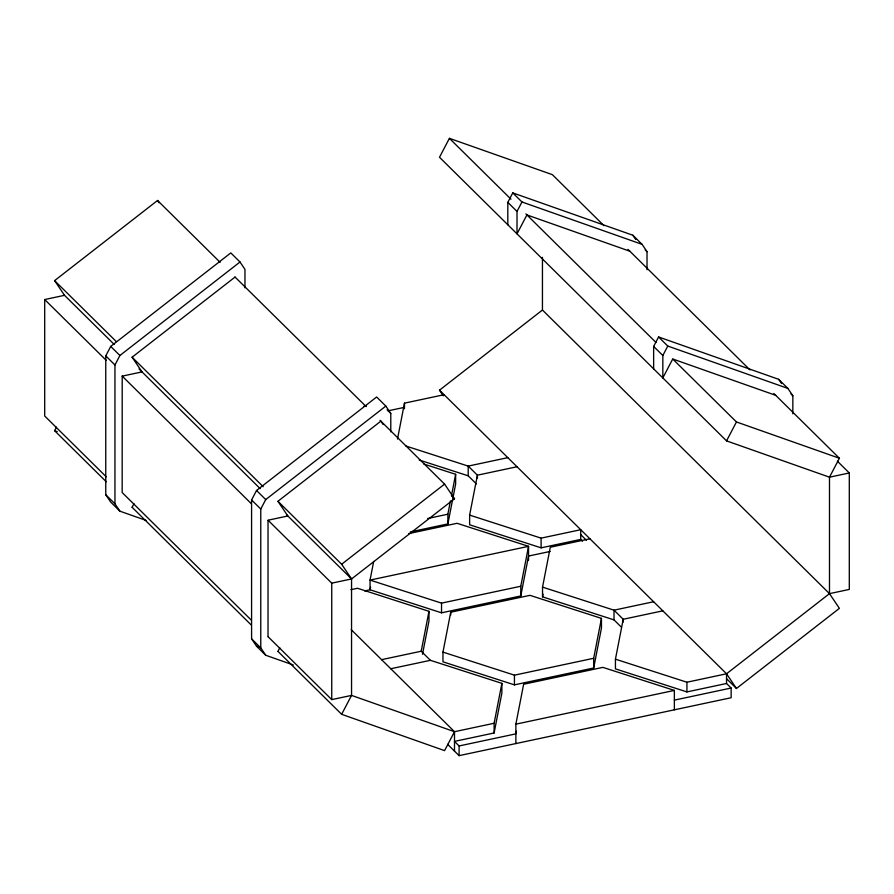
<?xml version="1.0" encoding="UTF-8"?>
<svg xmlns="http://www.w3.org/2000/svg" width="894" height="894" viewBox="0 0 894 894"><rect width="100%" height="100%" fill="white"/><g stroke="black" fill="none" stroke-linecap="round" stroke-linejoin="round"><path stroke-width="1.34" d="M373.681 561.454L370.049 580.083L370.049 589.783L441.535 612.826L520.777 595.952L528.544 556.046L550.179 551.442M397.495 439.066L404.479 403.149L444.106 394.712M370.574 587.123L370.049 589.783L364.64 590.934M542.446 257.349L542.446 310.028L439.502 390.164L726.543 673.785L726.543 683.485L731.147 688.034L731.147 697.733L459.091 755.654L459.091 745.954L454.498 741.405L494.114 732.968L501.88 693.062L501.88 683.351L430.405 660.32L421.208 651.234L428.975 611.317L357.499 588.274L350.895 589.682M410.257 531.919L447.872 523.918L447.872 514.206L450.453 500.908M451.492 495.589L455.638 474.301L423.868 464.053M422.504 654.285L428.975 621.017L428.975 611.317M447.872 523.918L455.638 484L455.638 474.301M442.966 652.117L450.732 612.211L529.974 595.337L601.45 618.38L601.45 628.08L593.683 667.997L514.441 684.86L442.966 661.828L442.966 652.117L514.441 675.16L593.683 658.286L601.45 618.38M582.564 541.228L580.731 539.406L541.105 547.843L469.629 524.8L469.629 515.1L477.396 475.183L468.199 466.098L405.977 446.05M494.114 732.968L494.114 723.268L501.88 683.351M520.777 595.952L520.777 586.252L528.544 546.335L457.069 523.292L408.714 533.595M515.872 743.573L515.872 724.162L523.638 684.245L602.88 667.371L674.367 690.414L674.367 709.825M621.375 627.152L614.01 619.888L542.535 596.846L542.535 587.134L550.302 547.229L589.928 538.791M516.386 731.203L515.872 733.862L459.091 745.954M542.535 596.846L543.049 594.186M726.543 683.485L686.927 691.922L615.441 668.88L615.441 659.18L623.207 619.263L614.01 610.177L542.535 587.134M106.252 481.732L54.601 430.696L56.467 427.153M146.214 520.453L119.908 511.178L110.711 502.093L105.76 494.74L105.76 355.879L110.711 346.414L230.808 252.913L240.005 261.998L244.967 269.351L244.967 287.812M119.908 511.178L114.957 503.825L114.957 364.964L119.908 355.499L240.005 261.998M132.111 507.278L133.966 503.735M293.355 665.002L265.73 655.257L256.533 646.172L251.583 638.819L251.583 499.958L256.533 490.493L376.631 396.992L385.828 406.077L390.779 413.43L390.779 431.891M603.998 225.69L552.358 174.654L449.414 138.346L439.502 157.266L726.543 440.876L829.487 477.184L849.3 472.971L849.3 589.425L829.487 593.638L726.543 673.785L686.927 682.223L615.441 659.18M265.73 655.257L260.769 647.904L260.769 509.044L265.73 499.578L385.828 406.077M507.814 224.763L507.814 202.346L512.776 192.892L632.874 235.245L642.071 244.341L647.021 251.683L647.021 269.742M277.933 651.357L279.788 647.815M629.868 251.236L526.924 214.929L517.011 233.848L517.011 211.431L521.962 201.977L512.776 192.892M494.114 723.268L454.498 731.705L444.586 750.625L341.642 714.306L351.554 695.398L351.554 578.943L341.642 564.237L278.079 501.433M653.637 368.842L653.637 346.425L658.587 336.971L778.685 379.324L787.882 388.421L792.844 395.763L792.844 413.821M775.679 395.316L672.735 359.008L662.834 377.927L662.834 355.51L667.784 346.056L658.587 336.971M726.543 440.876L736.455 421.957L672.88 359.153M773.846 393.494L839.399 458.264L829.487 477.184L829.487 593.638L839.399 608.345L736.455 688.481L726.52 678.669M114.175 344.391L64.513 295.322L54.601 280.627L157.545 200.48L220.125 262.311M251.292 620.123L122.165 492.538L122.21 376.128L142.023 371.904L132.111 357.209L235.055 277.062M341.642 564.237L444.586 484.101L454.498 498.796L351.554 578.943L331.741 583.156L268.178 520.353M106.274 476.837L44.7 416.001L44.7 299.546L64.513 295.322M363.757 406.289L366.473 405.72M388.13 410.815L404.356 407.362M507.814 457.661L468.199 466.098L468.199 475.809L476.468 483.978M517.011 466.757L477.396 475.183L477.396 477.966M427.723 518.498L447.872 514.206M469.629 515.1L541.105 538.143L580.731 529.706L580.731 539.406M528.544 560.203L528.544 546.335L370.049 580.083L441.535 603.126L520.777 586.252M381.582 659.66L421.208 651.234M653.637 601.74L614.01 610.177L614.01 619.888M390.779 668.746L430.405 660.32M662.834 610.837L623.207 619.263L623.207 622.045M268.178 636.807L331.741 699.611L351.554 695.398L454.498 731.705L454.498 751.116M515.872 724.162L674.367 690.414M674.367 700.125L731.147 688.034M419.219 460.019L468.199 475.809M521.962 201.977L642.071 244.341M667.784 346.056L787.882 388.421M736.455 421.957L839.399 458.264M54.601 430.696L57.227 431.623M256.533 646.172L259.159 647.1M645.177 249.873L647.021 251.683M791 393.952L792.844 395.763M628.024 249.415L750.01 369.948M837.376 461.192L849.3 472.971M449.414 138.346L510.988 199.183M525.884 213.912L656.006 342.469M507.814 202.346L517.011 211.431M653.637 346.425L662.834 355.51M542.446 310.028L829.487 593.638M580.519 534.411L586.475 540.3M387.102 409.798L390.779 413.43M235.021 277.028L366.127 406.569M380.028 420.303L444.586 484.101M451.515 495.857L454.498 498.796M54.601 280.627L116.186 341.474M132.077 357.175L263.182 486.716M139.006 368.931L260.176 488.649M286.996 515.145L351.554 578.943M110.711 346.414L119.908 355.499M256.533 490.493L265.73 499.578M105.76 355.879L114.957 364.964M251.583 499.958L260.769 509.044M44.7 299.546L106.274 360.383M122.165 376.083L251.292 503.668M351.197 629.644L454.498 731.705M447.637 744.333L459.091 755.654M132.077 507.244L251.259 625.007M278.079 651.502L341.642 714.306M105.76 494.74L114.957 503.825M251.583 638.819L260.769 647.904M778.685 379.324L781.524 383.526M632.874 235.245L635.701 239.447M726.543 673.785L736.455 688.481M439.502 390.164L443.312 395.818M383.157 424.538L380.878 421.141L277.933 501.288L287.834 515.983L268.021 520.207L268.021 636.662M157.545 200.48L159.076 202.737M686.927 682.223L686.927 691.922M593.683 658.286L593.683 667.997M541.105 538.143L541.105 547.843M514.441 675.16L514.441 684.86M450.732 612.211L450.732 614.983M441.535 603.126L441.535 612.826M404.479 403.149L404.479 408.692M331.741 583.156L331.741 699.611"/></g></svg>
